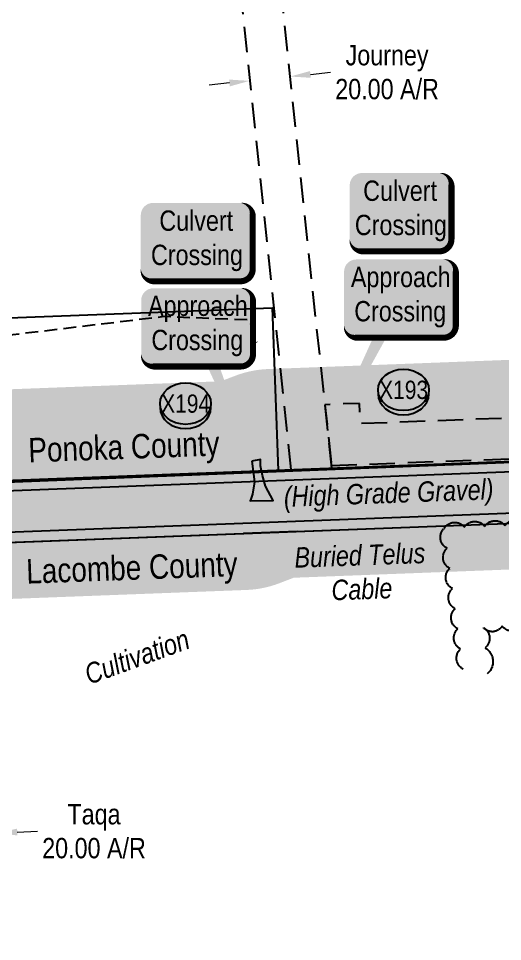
# Model space of a CAD drawing. Extents: x 665644 to 688844, y 5825051 to 5844826.
# Drawn here: x 678996.5 to 679234.4, y 5828775.7 to 5829229.5 of the extents above; entities that cross this region are included whole.
import ezdxf
from ezdxf.enums import TextEntityAlignment as Align

# ---------------------------------------------------------------- set-up
doc = ezdxf.new("R2010")
doc.units = 0
doc.header["$LTSCALE"] = 5
doc.header["$PDSIZE"] = 0.5
for name, pattern in [('0', [1, 1, 0]), ('BORDER', [44.449999999999996, 12.7, -6.35, 12.7, -6.35, 0, -6.35]), ('foc-ACCESSROAD', [3.75, 2.5, -1.25]), ('UG_PIPE', [1.875, 1.25, -0.625])]:
    doc.linetypes.add(name, pattern=pattern)
doc.layers.get('Defpoints').update_dxf_attribs({"color": 9})
doc.layers.add('AS-BOUNDARY', color=7, linetype='BORDER', lineweight=60, true_color=0xcc33ff)
for name, color, linetype in [('AS-PIPE-UG', 44, 'UG_PIPE'), ('AS-POWER', 104, 'foc-POWER'), ('AS-ROADS', 254, 'Continuous'), ('AS-TELEPHONE', 224, 'foc-TEL'), ('AS-TELEPHONE-T', 224, 'Continuous'), ('CG-NOTES', 7, 'Continuous'), ('F-AR', 190, 'foc-ACCESSROAD'), ('F-WS-S', 190, 'Continuous'), ('L-33', 7, 'Continuous'), ('L-SEC', 7, 'Continuous'), ('L-TITLEDB', 4, 'Continuous'), ('P-BUFFER-H 30m', 51, 'Continuous'), ('P-CROSSINGS', 250, 'Continuous'), ('T-BUSH', 110, '0')]:
    doc.layers.add(name, color=color, linetype=linetype)
doc.layers.add('F-AR-T', color=190, linetype='Continuous', lineweight=9)
doc.layers.add('T-TEXT', color=48, linetype='Continuous', lineweight=18)
doc.layers.add('P-PROPOSED-WL4', color=7, linetype='Continuous', true_color=0x5b5bc8)
doc.styles.add('175L', font='ARIALN.TTF', dxfattribs={"height": 20})
doc.styles.add('240', font='ARIALN.TTF', dxfattribs={"height": 30})
doc.styles.add('80', font='ARIALN.TTF', dxfattribs={"height": 10})
doc.styles.add('80CG', font='ARIALN.TTF', dxfattribs={"height": 10})
doc.styles.add('80LS', font='ARIALNI.TTF', dxfattribs={"height": 10})
doc.styles.add('Crossing', font='ARIALN.TTF', dxfattribs={"height": 10})
doc.styles.add('foc-LtypeFont', font='ARIALN.TTF', dxfattribs={"height": 7.349999999999999})
doc.linetypes.add('foc-POWER', pattern='A,6,-1,["P",foc-LtypeFont,S=0.2,R=0,X=-0.625,Y=-0.75],-1.239999999999999,4', length=12.24)
doc.linetypes.add('foc-TEL', pattern='A,2,-1,["T",foc-LtypeFont,S=0.2,R=0,X=-0.425,Y=-0.75],-1.239999999999999,8', length=12.24)
doc.linetypes.add('foc-TEL-NOLINE', pattern='A,0,-2,["T",foc-LtypeFont,S=0.2,R=0,X=-0.425,Y=-0.75],-10.24', length=12.24)
doc.dimstyles.new('Compass 5 000', dxfattribs={"dimscale": 5, "dimtxt": 9, "dimasz": 2, "dimexe": 0.2, "dimexo": 0.0625, "dimgap": 0.5, "dimtad": 0, "dimtih": 1, "dimtoh": 1, "dimzin": 0, "dimdsep": 46, "dimtxsty": '80CG', "dimcen": 0.1, "dimse1": 1, "dimse2": 1, "dimclrd": 256, "dimclrt": 256, "dimaunit": 1, "dimadec": 4, "dimazin": 0, "dimtfac": 0.06, "dimtofl": 0, "dimtmove": 0, "dimatfit": 1, "dimfxl": 0.2, "dimtolj": 1, "dimtzin": 0, "dimlwd": -1, "dimarcsym": 0})

# ---------------------------------------------------------------- blocks, each defined once
blk = doc.blocks.new('*U1229')
h = blk.add_hatch(color=254)
edge = h.paths.add_edge_path()
edge.add_line((-18.99999999999998, -20), (18.99999999999998, -20))
edge.add_arc((18.99999999999998, -14), 6, 270, 360)
edge.add_line((24.99999999999998, -14), (24.99999999999998, 12.5))
edge.add_arc((18.99999999999998, 12.5), 6, 0, 90)
edge.add_line((18.99999999999998, 18.5), (-18.99999999999998, 18.5))
edge.add_arc((-18.99999999999998, 12.5), 6, 90, 180)
edge.add_line((-24.99999999999998, 12.5), (-24.99999999999998, -14))
edge.add_arc((-18.99999999999998, -14), 6, 180, 270)
at = {"color": 160, "flags": 128}
blk.add_lwpolyline([(-18.99999999999998, -20, 3, 3, 0), (18.99999999999998, -20, 3, 3, 0.414213562373095), (24.99999999999998, -14, 3, 3, 0), (24.99999999999998, 12.5, 3, 0, 0.414213562373095), (18.99999999999998, 18.5, 0, 0, 0), (-18.99999999999998, 18.5, 0, 0, 0.414213562373095), (-24.99999999999998, 12.5, 0, 0, 0), (-24.99999999999998, -14, 0, 3, 0.414213562373095)], format="xyseb", close=True, dxfattribs=at)
at = {"color": 160, "style": '80'}
blk.add_attdef('ENTER_TEXT_001', (-26.84515688949523, -4.918144611186903), '', height=10, dxfattribs=at)
blk = doc.blocks.new('*D2076')
at = {"layer": 'Defpoints', "color": 0, "transparency": 16777216}
for p in [(679110.1470455951, 5829198.605876985), (679130.0073944, 5829200.956790711), (679130.0331008981, 5829200.714338667)]:
    blk.add_point(p, dxfattribs=at)
at = {"layer": 'F-AR-T', "transparency": 16777216}
for p, q in [((679139.9516551394, 5829202.011152293), (679149.8959158789, 5829203.065513874)), ((679100.1770783574, 5829197.793967447), (679090.232817618, 5829196.739605865))]:
    blk.add_line(p, q, dxfattribs=at)
for points in [[(679139.7759282092, 5829203.668529082), (679140.1273820698, 5829200.353775502), (679130.0073944, 5829200.956790711)], [(679100.0013514272, 5829199.451344237), (679100.3528052878, 5829196.136590657), (679110.1213390969, 5829198.848329029)]]:
    blk.add_solid(points, dxfattribs=at)
at = {"layer": 'F-AR-T', "transparency": 16777216, "insert": (679177.6312501217, 5829203.065513873), "char_height": 10, "attachment_point": 5, "style": '80CG'}
blk.add_mtext('\\A1;Journey\\P20.00 A/R', dxfattribs=at)
blk = doc.blocks.new('*D2077')
at = {"layer": 'Defpoints', "color": 0, "transparency": 16777216}
for p in [(678965.9021023331, 5828827.986149939), (678985.869874118, 5828829.148147536), (678985.8851519685, 5828828.746763766)]:
    blk.add_point(p, dxfattribs=at)
at = {"layer": 'F-AR-T', "transparency": 16777216}
for p, q in [((678955.894060562, 5828828.00717963), (678945.9012966412, 5828827.626825552)), ((678995.8626380387, 5828829.528501613), (679005.8554019594, 5828829.908855692))]:
    blk.add_line(p, q, dxfattribs=at)
for points in [[(678995.7992456923, 5828831.193962267), (678995.926030385, 5828827.863040959), (678985.869874118, 5828829.148147536)], [(678955.8306682156, 5828829.672640284), (678955.9574529083, 5828826.341718975), (678965.8868244827, 5828828.387533708)]]:
    blk.add_solid(points, dxfattribs=at)
at = {"layer": 'F-AR-T', "transparency": 16777216, "insert": (679033.5907362022, 5828829.908855691), "char_height": 10, "attachment_point": 5, "style": '80CG'}
blk.add_mtext('\\A1;Taqa\\P20.00 A/R', dxfattribs=at)
blk = doc.blocks.new('xing2')
h = blk.add_hatch(color=50)
h.dxf.hatch_style = 1
edge = h.paths.add_edge_path()
edge.add_ellipse((0, 0), major_axis=(-12.5, 0), ratio=0.8162973455633619, start_angle=0, end_angle=360)
h = blk.add_hatch(color=250)
h.dxf.hatch_style = 1
edge = h.paths.add_edge_path()
edge.add_ellipse((0, -2.047489049626165), major_axis=(-12.5, 0), ratio=0.8162973455633619, start_angle=0, end_angle=180)
edge.add_line((12.5, -2.047489049626165), (12.5, 0))
edge.add_ellipse((0, 0), major_axis=(-12.5, 0), ratio=0.8162973455633619, start_angle=0, end_angle=180, ccw=False)
edge.add_line((-12.5, 0), (-12.5, -2.047489049626165))
at = {"color": 250}
blk.add_ellipse((0, 0), major_axis=(-12.5, 0), ratio=0.8162973455633619, dxfattribs=at)
blk.add_ellipse((0, -2.047489049626165), major_axis=(-12.5, 0), ratio=0.8162973455633619, start_param=0, end_param=3.141592653589793, dxfattribs=at)
at = {"color": 250, "style": 'Crossing'}
blk.add_attdef('CROSSING', text='', height=9, dxfattribs=at).set_placement((0.08916442567715421, 0.0199513138486509), align=Align.MIDDLE_CENTER)
at = {"color": 250, "style": 'Crossing', "flags": 1}
for tag, p in [('OWNER', (0.08916442567715421, -12.49201765665748)), ('DESCRIPTION', (0.08916442567715421, -25.770021277247)), ('LOCATION', (0.08916442567715421, -39.30337514164421)), ('DWG_REF', (0.08916442567715421, -52.83672900604233))]:
    blk.add_attdef(tag, text='', height=9, dxfattribs=at).set_placement(p, align=Align.MIDDLE_CENTER)
blk = doc.blocks.new('*U2061')
h = blk.add_hatch(color=59)
edge = h.paths.add_edge_path()
edge.add_line((-21.49999999999998, -20), (21.49999999999998, -20))
edge.add_arc((21.49999999999998, -13.99999999999999), 6.000000000000007, 269.9999999999999, 359.9999999999999)
edge.add_line((27.49999999999999, -14), (27.49999999999999, 12.5))
edge.add_arc((21.49999999999998, 12.49999999999999), 6.000000000000007, 6.785183320455494e-14, 90.00000000000007)
edge.add_line((21.49999999999998, 18.5), (-21.49999999999998, 18.5))
edge.add_arc((-21.49999999999998, 12.49999999999999), 6.000000000000007, 89.99999999999993, 179.9999999999999)
edge.add_line((-27.49999999999999, 12.5), (-27.49999999999999, -14))
edge.add_arc((-21.49999999999998, -13.99999999999999), 6.000000000000007, 180, 270.0000000000001)
at = {"color": 1, "flags": 128}
blk.add_lwpolyline([(-21.49999999999998, -20, 3, 3, 0), (21.49999999999998, -20, 3, 3, 0.4142135623730951), (27.49999999999999, -14, 3, 3, 0), (27.49999999999999, 12.5, 3, 0, 0.4142135623730951), (21.49999999999998, 18.5, 0, 0, 0), (-21.49999999999998, 18.5, 0, 0, 0.4142135623730951), (-27.49999999999999, 12.5, 0, 0, 0), (-27.49999999999999, -14, 0, 3, 0.4142135623730951)], format="xyseb", close=True, dxfattribs=at)
blk.add_lwpolyline([(-43.21318561080143, -86.03900659851446, 0, 7.499999999999999, 0), (-6.465564995573903e-16, 1.994630013278239e-15, 0, 0, 0)], format="xyseb", dxfattribs=at)
at = {"color": 1, "style": '80'}
blk.add_attdef('ENTER_TEXT_001', (-35.98567530695772, -4.996589358799454), '', height=10, dxfattribs=at)
blk = doc.blocks.new('*U695')
h = blk.add_hatch(color=254)
edge = h.paths.add_edge_path()
edge.add_line((-21.49999999999998, -20), (21.49999999999998, -20))
edge.add_arc((21.49999999999998, -14), 6, 270, 360)
edge.add_line((27.49999999999998, -14), (27.49999999999998, 12.5))
edge.add_arc((21.49999999999998, 12.5), 6, 0, 90)
edge.add_line((21.49999999999998, 18.5), (-21.49999999999998, 18.5))
edge.add_arc((-21.49999999999998, 12.5), 6, 90, 180)
edge.add_line((-27.49999999999998, 12.5), (-27.49999999999998, -14))
edge.add_arc((-21.49999999999998, -14), 6, 180, 270)
at = {"color": 160, "flags": 128}
blk.add_lwpolyline([(-21.49999999999998, -20, 3, 3, 0), (21.49999999999998, -20, 3, 3, 0.414213562373095), (27.49999999999998, -14, 3, 3, 0), (27.49999999999998, 12.5, 3, 0, 0.414213562373095), (21.49999999999998, 18.5, 0, 0, 0), (-21.49999999999998, 18.5, 0, 0, 0.414213562373095), (-27.49999999999998, 12.5, 0, 0, 0), (-27.49999999999998, -14, 0, 3, 0.414213562373095)], format="xyseb", close=True, dxfattribs=at)
at = {"color": 160, "style": '80'}
blk.add_attdef('ENTER_TEXT_001', (-26.84515688949523, -4.918144611186903), '', height=10, dxfattribs=at)
blk = doc.blocks.new('*U2183')
h = blk.add_hatch(color=59)
edge = h.paths.add_edge_path()
edge.add_line((-21.49999999999998, -20), (21.49999999999998, -20))
edge.add_arc((21.49999999999998, -13.99999999999999), 6.000000000000007, 269.9999999999999, 359.9999999999999)
edge.add_line((27.49999999999999, -14), (27.49999999999999, 12.5))
edge.add_arc((21.49999999999998, 12.49999999999999), 6.000000000000007, 6.785183320455494e-14, 90.00000000000007)
edge.add_line((21.49999999999998, 18.5), (-21.49999999999998, 18.5))
edge.add_arc((-21.49999999999998, 12.49999999999999), 6.000000000000007, 89.99999999999993, 179.9999999999999)
edge.add_line((-27.49999999999999, 12.5), (-27.49999999999999, -14))
edge.add_arc((-21.49999999999998, -13.99999999999999), 6.000000000000007, 180, 270.0000000000001)
at = {"color": 1, "flags": 128}
blk.add_lwpolyline([(-21.49999999999998, -20, 3, 3, 0), (21.49999999999998, -20, 3, 3, 0.4142135623730951), (27.49999999999999, -14, 3, 3, 0), (27.49999999999999, 12.5, 3, 0, 0.4142135623730951), (21.49999999999998, 18.5, 0, 0, 0), (-21.49999999999998, 18.5, 0, 0, 0.4142135623730951), (-27.49999999999999, 12.5, 0, 0, 0), (-27.49999999999999, -14, 0, 3, 0.4142135623730951)], format="xyseb", close=True, dxfattribs=at)
blk.add_lwpolyline([(30.2796176598066, -74.7533385674459, 0, 7.499999999999999, 0), (-3.082342865500758e-15, 3.385128349841661e-15, 0, 0, 0)], format="xyseb", dxfattribs=at)
at = {"color": 1, "style": '80'}
blk.add_attdef('ENTER_TEXT_001', (-35.98567530695772, -4.996589358799454), '', height=10, dxfattribs=at)

msp = doc.modelspace()

# ---------------------------------------------------------------- hatches: boundary and pattern name
at = {"layer": 'AS-ROADS'}
h = msp.add_hatch(color=256, dxfattribs=at)
h.dxf.hatch_style = 1
h.paths.add_polyline_path([(682678.2853381003, 5832378.284077237), (682679.2365286514, 5832371.439630716), (682678.4755958198, 5832368.777922886), (682676.8585767851, 5832365.926079326), (682687.3215748015, 5832365.8310252), (682684.1826901035, 5832370.964332613), (682682.6607754171, 5832374.576664126), (682682.5656710688, 5832377.333453566), (682682.5656710688, 5832379.044565197)], flags=16)
h.paths.add_polyline_path([(681464.5650673703, 5832333.369684006), (681471.9542830467, 5832333.221992977), (681472.5454497152, 5832327.018749721), (681474.3188516729, 5832324.360228672), (681475.2055771633, 5832323.326336482), (681461.313822278, 5832321.997089692), (681462.9394203131, 5832325.39409339), (681463.9739007032, 5832328.200305469), (681464.2521544562, 5832330.271716193), (681464.5424678319, 5832331.722335569)], flags=16)
h.paths.add_polyline_path([(681048.140432772, 5832317.982783621), (681052.2532056044, 5832311.0833101), (681052.6938720931, 5832307.119772823), (681062.3882897116, 5832306.826176451), (681060.1850553179, 5832312.40448003), (681056.9535664368, 5832317.248806428), (681056.6597724373, 5832320.037958221)], flags=16)
edge = h.paths.add_edge_path()
edge.add_line((683515.1778000186, 5832287.040829935), (683508.9342322643, 5832397.565873229))
edge.add_line((677284.424480712, 5825051.076440199), (677268.8858028478, 5825051.076440199))
h = msp.add_hatch(color=256, dxfattribs=at)
h.dxf.hatch_style = 1
h.paths.add_polyline_path([(679111.1235034873, 5829011.883522155), (679112.5063403193, 5829001.748829257), (679111.5076466177, 5828995.606574487), (679110.5857227131, 5828993.149672579), (679110.2784474279, 5828992.381904469), (679121.5715985543, 5828992.458662049), (679117.8840500079, 5828999.599040087), (679116.3475755323, 5829004.819956642), (679115.348832807, 5829009.5034053), (679115.4256516285, 5829012.728075317)])
at = {"layer": 'P-BUFFER-H 30m'}
h = msp.add_hatch(color=256, dxfattribs=at)
h.dxf.hatch_style = 1
edge = h.paths.add_edge_path()
edge.add_line((677193.2694476517, 5828855.565531312), (677090.3358085984, 5828851.800970403))
edge.add_line((677090.3358085984, 5828851.800970403), (677088.0225541162, 5828904.380663082))
edge.add_arc((677137.9742347943, 5828906.578297592), 50.00000000001316, 92.09452760804578, 182.5191151783101, ccw=False)
edge.add_line((677136.1468217229, 5828956.544892048), (677941.687724212, 5828986.005694626))
edge.add_line((677941.687724212, 5828986.005694626), (678734.420098565, 5829015.191523808))
edge.add_line((678734.420098565, 5829015.191523808), (678774.36670766, 5829016.653678538))
edge.add_line((678774.36670766, 5829016.653678538), (678795.3963997847, 5829017.451883916))
edge.add_arc((678838.0138609844, 5828991.303231925), 50.00000000051261, 92.17865486400422, 148.4681107458282, ccw=False)
edge.add_line((678836.1130840781, 5829041.267089334), (679095.9384682177, 5829051.151636194))
edge.add_line((679095.9384682177, 5829051.151636194), (679103.0355260161, 5829053.872721918))
edge.add_arc((679120.9354632803, 5829007.186618568), 50.00000000025715, 92.18665995124161, 110.97734288268211, ccw=False)
edge.add_line((679119.0277056858, 5829057.150209922), (679561.0685842786, 5829074.028637188))
edge.add_arc((679566.876953191, 5829024.367154623), 49.99999999894633, 92.1953972735331, 96.67096221043153, ccw=False)
edge.add_line((679564.9615764188, 5829074.330454472), (680316.8003142059, 5829103.152699065))
edge.add_line((680316.8003142059, 5829103.152699065), (680289.0225567064, 5829852.07102596))
edge.add_line((680289.0225567064, 5829852.07102596), (680264.0477644843, 5830522.758220108))
edge.add_arc((680314.0131344949, 5830524.618811331), 49.99999999991989, 133.2612848911383, 182.1325728515777, ccw=False)
edge.add_line((680279.7468126998, 5830561.030611488), (680276.1895121495, 5830656.552923643))
edge.add_line((680276.1895121495, 5830656.552923643), (680246.2063725584, 5831460.20544893))
edge.add_line((680246.2063725584, 5831460.20544893), (680215.3444651258, 5832284.366145096))
edge.add_arc((680265.3094460017, 5832286.237157143), 50.00000000002867, 92.14862629682148, 182.14452255954, ccw=False)
edge.add_line((680263.4348552814, 5832336.202003881), (681068.876858899, 5832366.420731733))
edge.add_line((681068.876858899, 5832366.420731733), (681821.3941828082, 5832394.721939174))
edge.add_line((681821.3941828082, 5832394.721939174), (681805.5922952372, 5832816.243843672))
edge.add_arc((681855.557199029, 5832818.1169131), 50.00000000004024, 143.1131917442228, 182.1468817986611, ccw=False)
edge.add_line((681815.5660551462, 5832848.128717626), (681834.7269986315, 5832873.660939361))
edge.add_arc((681874.7181425143, 5832843.649134834), 50.00000000006503, 2.1459273368379854, 143.1131917433692, ccw=False)
edge.add_line((681924.6830775017, 5832845.521371922), (681941.4072161752, 5832399.199425261))
edge.add_line((681941.4072161752, 5832399.199425261), (682694.7043927687, 5832426.99137944))
edge.add_line((682694.7043927687, 5832426.99137944), (683448.0529352267, 5832454.846156048))
edge.add_line((683448.0529352267, 5832454.846156048), (683412.2128765224, 5833411.236714798))
edge.add_arc((683462.1778053932, 5833413.109115113), 50.00000000000805, 133.5654823673833, 182.1461145128472, ccw=False)
edge.add_line((683427.7186481964, 5833449.338474551), (683406.0403133791, 5834013.773716717))
edge.add_line((683406.0403133791, 5834013.773716717), (683375.909513884, 5834817.728162211))
edge.add_line((683375.909513884, 5834817.728162211), (683346.2738299753, 5835616.303500293))
edge.add_line((683346.2738299753, 5835616.303500293), (683345.9707763086, 5835624.469710081))
edge.add_arc((683395.9363817509, 5835626.323968096), 50.00000000000704, 171.3480332624307, 182.1253105173373, ccw=False)
edge.add_arc((683395.0970417255, 5835645.628998617), 50.0000025315398, 182.1423719596786, 193.6310332331319, ccw=False)
edge.add_line((683345.1319881267, 5835643.759861914), (683345.0208343772, 5835646.73114178))
edge.add_line((683345.0208343772, 5835646.73114178), (683335.11047517, 5835911.647538057))
edge.add_arc((683366.5665299571, 5835950.512903322), 50.00000000021663, 182.141669276797, 231.0146916993833, ccw=False)
edge.add_line((683316.6014559685, 5835948.644379493), (683298.0391427114, 5836445.008054601))
edge.add_line((683298.0391427114, 5836445.008054601), (683267.9172539123, 5837249.164083064))
edge.add_line((683267.9172539123, 5837249.164083064), (683237.717468095, 5838052.934373215))
edge.add_line((683237.717468095, 5838052.934373215), (683209.0703492042, 5838812.752083203))
edge.add_line((683209.0703492042, 5838812.752083203), (683139.4488375864, 5838810.244071396))
edge.add_arc((683137.6488292159, 5838860.21166059), 49.99999999989873, 205.6851100522715, 272.0631034526466, ccw=False)
edge.add_arc((683124.6284384299, 5838876.926582756), 50.00001351739892, 182.1197916178384, 230.1498663258721, ccw=False)
edge.add_line((683074.6626411035, 5838875.077137085), (683017.9088135888, 5840408.349369254))
edge.add_arc((683049.3995682863, 5840447.186624159), 49.99999999983314, 182.1456223236379, 230.9635181794138, ccw=False)
edge.add_line((682999.4346233328, 5840445.314653059), (682997.6912999583, 5840491.845850299))
edge.add_line((682997.6912999583, 5840491.845850299), (682967.9084488811, 5841296.328702067))
edge.add_line((682967.9084488811, 5841296.328702067), (682938.3866961754, 5842093.709418843))
edge.add_arc((682988.3524630436, 5842095.559321884), 49.99999999990733, 111.05667936151539, 182.1203166583479, ccw=False)
edge.add_arc((683005.0839245401, 5842106.218014977), 50.0000004145791, 91.93416984383703, 133.9412600748099, ccw=False)
edge.add_line((683003.3963634832, 5842156.189528653), (683115.1017991678, 5842159.961875138))
edge.add_arc((683116.7893612906, 5842109.990361912), 49.99999999984401, 73.0496256291309, 91.93417108200458, ccw=False)
edge.add_arc((683171.2603612837, 5842288.710465509), 136.8367342622586, 253.0496256311041, 272.0600348094023)
edge.add_arc((683177.9765149842, 5842101.994481862), 49.99999999993474, 91.93414250031879, 92.06003492423793, ccw=False)
edge.add_line((683176.2889777893, 5842151.965995929), (683814.6402584049, 5842173.523106717))
edge.add_line((683814.6402584049, 5842173.523106717), (684621.6605896383, 5842200.776140623))
edge.add_line((684621.6605896383, 5842200.776140623), (684641.5829884365, 5842201.581997143))
edge.add_line((684641.5829884365, 5842201.581997143), (685446.1393509755, 5842234.13997139))
edge.add_line((685446.1393509755, 5842234.13997139), (685960.1179051101, 5842255.041682178))
edge.add_arc((685970.5996181673, 5841999.020554404), 256.2356028647811, 75.23584333522888, 92.34442649619422, ccw=False)
edge.add_arc((686023.1583103051, 5842198.446500011), 49.99999999930483, 25.11182389281271, 75.23753784095368, ccw=False)
edge.add_line((686068.4323722774, 5842219.66581462), (686069.0595246061, 5842218.327706679))
edge.add_line((686069.0595246061, 5842218.327706679), (686069.1165342992, 5842218.206069367))
edge.add_line((686069.1165342992, 5842218.206069367), (686151.7944920432, 5842041.802304616))
edge.add_line((686151.7944920432, 5842041.802304616), (686199.8997525943, 5842064.348562089))
edge.add_arc((686221.1190672041, 5842019.074500117), 49.99999999977858, 28.961832853316878, 115.1118238929335, ccw=False)
edge.add_arc((684692.8285443484, 5841173.25960537), 1796.732594996883, 27.36859605449672, 28.961832854582724, ccw=False)
edge.add_arc((686159.441057942, 5842138.17156902), 189.5904804333005, 312.8790019031197, 331.455065365249)
edge.add_arc((686369.907546537, 5842023.68377265), 50.00000005195962, 151.3937660996388, 151.4550592956568, ccw=False)
edge.add_line((686326.0110021135, 5842047.623141749), (686381.4785262584, 5842149.331445687))
edge.add_arc((686653.533247225, 5842001.31607483), 309.713288720183, 123.62149172746021, 151.4509487220448, ccw=False)
edge.add_arc((686531.973332767, 5842256.565246421), 50.00000334216023, 92.20104663889538, 176.9581166446174, ccw=False)
edge.add_line((686530.0530294931, 5842306.528360511), (686619.6567451307, 5842309.972233857))
edge.add_arc((686643.2212268643, 5842265.873308694), 49.99999999908385, 92.20461209808428, 118.1180421206335, ccw=False)
edge.add_line((686641.2978145679, 5842315.836299848), (687072.8912557747, 5842332.451240477))
edge.add_line((687072.8912557747, 5842332.451240477), (687822.0640994121, 5842360.600965382))
edge.add_line((687822.0640994121, 5842360.600965382), (687807.746291023, 5842732.726488806))
edge.add_line((687807.746291023, 5842732.726488806), (687793.2004169191, 5843110.265994609))
edge.add_line((687793.2004169191, 5843110.265994609), (687764.494654029, 5843859.410869647))
edge.add_line((687764.494654029, 5843859.410869647), (687743.266597698, 5843858.63690481))
edge.add_arc((687741.4448319115, 5843908.603705482), 49.99999999976465, 182.098258404937, 272.0880519831767, ccw=False)
edge.add_line((687691.4783565535, 5843906.773038855), (687690.9191212865, 5843922.036885792))
edge.add_line((687690.9191212865, 5843922.036885792), (687685.1750776278, 5843921.826203313))
edge.add_arc((687683.3423886807, 5843971.792604537), 50.00000000056999, 182.1005773710572, 272.10057736982804, ccw=False)
edge.add_line((687633.3759874573, 5843969.959915589), (687633.2660261205, 5843972.957899662))
edge.add_arc((687683.232427344, 5843974.790588608), 49.99999999995843, 92.10057736956139, 182.1005773689193, ccw=False)
edge.add_line((687681.3997383971, 5844024.756989832), (687740.1103110539, 5844026.910401223))
edge.add_arc((687741.9430000009, 5843976.944), 49.99999999963502, 2.0982584049418733, 92.10057736973391, ccw=False)
edge.add_line((687791.9094753588, 5843978.774666627), (687792.4691348092, 5843963.499241966))
edge.add_line((687792.4691348092, 5843963.499241966), (687813.6084179482, 5843964.269970174))
edge.add_arc((687815.4301837342, 5843914.303169502), 49.99999999974344, 2.194388290589302, 92.08805198251008, ccw=False)
edge.add_line((687865.3935173055, 5843916.217666416), (687896.1244814363, 5843114.220337371))
edge.add_line((687896.1244814363, 5843114.220337371), (687910.6700292684, 5842736.689328488))
edge.add_line((687910.6700292684, 5842736.689328488), (687927.0271464587, 5842311.552840158))
edge.add_arc((687877.06411352, 5842309.630513555), 50.00000000009395, -87.84815910800188, 2.2033670640560103, ccw=False)
edge.add_line((687878.9415075285, 5842259.665772069), (687076.8074530836, 5842229.526085102))
edge.add_line((687076.8074530836, 5842229.526085102), (686670.0895939633, 5842213.868752073))
edge.add_arc((686646.521995715, 5842257.966011769), 49.99999999861262, 272.2010508360494, 298.1220913469317, ccw=False)
edge.add_line((686648.4423025205, 5842208.002901161), (686596.3876411379, 5842206.002206664))
edge.add_arc((686560.2262529256, 5842240.532685993), 50.00000000178802, 291.29898299791574, 316.3216176845964, ccw=False)
edge.add_arc((686653.5288029776, 5842001.211468394), 206.865745163711, 111.2989829977919, 121.8968722049181)
edge.add_arc((686653.5567189149, 5842001.470831282), 206.660359007515, 121.9414383888691, 151.4896666695914)
edge.add_arc((686425.3349165882, 5842125.443593802), 53.05956125937981, 331.3938237708222, 331.4847941216486, ccw=False)
edge.add_line((686471.9175698687, 5842100.039392292), (686416.4504654079, 5841998.331857909))
edge.add_arc((686159.4410706137, 5842138.171585338), 292.5901200999534, 301.1083545780991, 331.4492307524769, ccw=False)
edge.add_arc((686284.7772405236, 5841930.467924123), 50.00000000013203, 298.4496732960127, 301.1083545718683, ccw=False)
edge.add_line((686308.5965731543, 5841886.506129425), (686291.7584415553, 5841877.382910951))
edge.add_arc((686267.9391089197, 5841921.344705646), 50.00000000001214, 205.4049751483153, 298.4496733024642, ccw=False)
edge.add_arc((684692.8285442052, 5841173.259605309), 1693.73295215225, 25.40497514581073, 25.75038696365656)
edge.add_arc((684692.8285425749, 5841173.259604581), 1693.732953937045, 25.75038696188714, 25.87237360169477)
edge.add_arc((684692.8285443607, 5841173.259605403), 1693.732951971378, 25.87237360302555, 27.28696344885967)
edge.add_line((686198.0855467115, 5841949.746997102), (686147.5159462001, 5841926.045738231))
edge.add_arc((686126.2966315902, 5841971.319800204), 49.99999999982798, 205.111823892756, 295.11182389305424, ccw=False)
edge.add_line((686081.0225696178, 5841950.100485594), (685986.6712779069, 5842151.410768539))
edge.add_arc((685970.5937644773, 5841998.966767618), 153.2894642650321, 83.97955376408784, 92.34624866878153)
edge.add_line((685964.3183512387, 5842152.127725579), (685450.3139789107, 5842131.22496357))
edge.add_line((685450.3139789107, 5842131.22496357), (684645.746755132, 5842098.666548817))
edge.add_line((684645.746755132, 5842098.666548817), (684625.6468712108, 5842097.853513057))
edge.add_arc((684623.6260351473, 5842147.812658582), 49.99999999937322, 271.93414036268746, 272.3163384701249, ccw=False)
edge.add_line((684625.3135704778, 5842097.841144452), (683818.116571065, 5842070.582144469))
edge.add_line((683818.116571065, 5842070.582144469), (683179.8198569453, 5842049.026876391))
edge.add_arc((683171.2603612848, 5842288.710465509), 239.836377263132, 255.28310899669322, 272.0452574785627, ccw=False)
edge.add_line((683110.3315874884, 5842056.742423783), (683042.9098489814, 5842054.465559129))
edge.add_line((683042.9098489814, 5842054.465559129), (683070.8375763816, 5841300.139367376))
edge.add_line((683070.8375763816, 5841300.139367376), (683100.6195559803, 5840495.679914463))
edge.add_line((683100.6195559803, 5840495.679914463), (683101.2275939236, 5840479.450851958))
edge.add_arc((683069.7509186822, 5840440.602185111), 50.00000000020659, 2.1198263847462044, 50.98428625164331, ccw=False)
edge.add_line((683119.716701378, 5840442.451660601), (683176.262511086, 5838914.799277194))
edge.add_arc((683139.8642451408, 5838880.51857942), 50.00000003695428, 43.03682799302908, 43.283910374998925, ccw=False)
edge.add_line((683176.410004301, 5838914.641995003), (683258.2388935739, 5838917.589759504))
edge.add_arc((683260.0389019445, 5838867.62217031), 50.00000000083364, 2.159178314160272, 92.06310345274147, ccw=False)
edge.add_line((683310.0034025974, 5838869.505962896), (683340.6442413912, 5838056.808099111))
edge.add_line((683340.6442413912, 5838056.808099111), (683370.8444992199, 5837253.025248259))
edge.add_line((683370.8444992199, 5837253.025248259), (683400.966724151, 5836448.860252313))
edge.add_line((683400.966724151, 5836448.860252313), (683418.0095961622, 5835993.127045879))
edge.add_arc((683386.5530056524, 5835954.262114212), 50.00000000002787, 2.1424007889364134, 51.013901926076585, ccw=False)
edge.add_line((683436.5180557811, 5835956.13127596), (683446.0740434256, 5835700.687678338))
edge.add_line((683446.0740434256, 5835700.687678338), (683600.3990515977, 5835706.871912383))
edge.add_line((683600.3990515977, 5835706.871912383), (683603.4064705202, 5835706.991838079))
edge.add_line((683603.4064705202, 5835706.991838079), (684089.6913934452, 5835726.416459564))
edge.add_line((684089.6913934452, 5835726.416459564), (684311.9834922424, 5835735.295463511))
edge.add_line((684311.9834922424, 5835735.295463511), (684841.2610847508, 5835756.415765942))
edge.add_line((684841.2610847508, 5835756.415765942), (684873.734033837, 5835780.117569003))
edge.add_arc((684903.2118100154, 5835739.731176349), 50.00000000019938, 36.125072348126196, 126.12547314705961, ccw=False)
edge.add_line((684943.598408873, 5835769.208670014), (684946.0829028081, 5835765.804708297))
edge.add_line((684946.0829028081, 5835765.804708297), (684975.4159955016, 5835766.986960041))
edge.add_arc((684977.4295790589, 5835717.027521681), 50.00000000018589, -29.57157295117821, 92.30802093848592, ccw=False)
edge.add_line((685020.9165735368, 5835692.352001195), (685015.074247281, 5835682.055755984))
edge.add_line((685015.074247281, 5835682.055755984), (685003.1946492328, 5835661.117477187))
edge.add_arc((684959.706529138, 5835685.791013833), 50.00000000006353, 272.2878226363182, 330.4310408002648, ccw=False)
edge.add_line((684961.7025005259, 5835635.830868735), (684201.4009713895, 5835605.455854898))
edge.add_line((684201.4009713895, 5835605.455854898), (683450.8594979764, 5835575.475944649))
edge.add_line((683450.8594979764, 5835575.475944649), (683478.8376054423, 5834821.566258009))
edge.add_line((683478.8376054423, 5834821.566258009), (683508.9659215331, 5834017.67759611))
edge.add_line((683508.9659215331, 5834017.67759611), (683532.197757395, 5833412.794696627))
edge.add_arc((683482.2345943314, 5833410.875755078), 49.99999999991317, -46.49214372895449, 2.199485213011826, ccw=False)
edge.add_line((683516.6572958793, 5833374.611756152), (683552.9660379527, 5832405.714400118))
edge.add_arc((683503.0011090819, 5832403.841999802), 50.0000000000778, -87.88247491763241, 2.146114514980127, ccw=False)
edge.add_line((683504.8485776795, 5832353.876142862), (682698.5061288355, 5832324.061936835))
edge.add_line((682698.5061288355, 5832324.061936835), (681892.2716035877, 5832294.316925429))
edge.add_arc((681890.428170484, 5832344.282931417), 50.00000000042327, 264.0577054170767, 272.11289759386307, ccw=False)
edge.add_arc((681876.3421112149, 5832343.751385015), 50.00002151354086, 272.1534577219898, 280.26460229970564, ccw=False)
edge.add_line((681878.2209159865, 5832293.786675029), (681072.7432892129, 5832263.493699025))
edge.add_line((681072.7432892129, 5832263.493699025), (680320.2550707972, 5832235.261701241))
edge.add_line((680320.2550707972, 5832235.261701241), (680349.1341185678, 5831464.052840161))
edge.add_line((680349.1341185678, 5831464.052840161), (680379.1176573236, 5830660.389626253))
edge.add_line((680379.1176573236, 5830660.389626253), (680384.1882976034, 5830524.230405194))
edge.add_arc((680334.2229329896, 5830522.369669044), 50.00000000007834, -46.738894528477374, 2.132739040597585, ccw=False)
edge.add_line((680368.489140762, 5830485.957761584), (680391.9511199848, 5829855.896489642))
edge.add_line((680391.9511199848, 5829855.896489642), (680421.6911576766, 5829054.072986014))
edge.add_arc((680371.7255148672, 5829052.219735184), 49.99999999997271, -87.80460273530582, 2.124155575005318, ccw=False)
edge.add_line((680373.6408916317, 5829002.256435335), (679575.7991323288, 5828971.670633916))
edge.add_arc((679569.9774178298, 5829021.330553772), 49.99999999824144, 272.18665994665736, 276.68635961257974, ccw=False)
edge.add_line((679571.8851754202, 5828971.36696242), (679131.7208905946, 5828954.560189039))
edge.add_line((679131.7208905946, 5828954.560189039), (679124.6202810733, 5828951.837741546))
edge.add_arc((679106.7203438075, 5828998.523844895), 49.99999999997103, 272.1786548649779, 290.97734288480797, ccw=False)
edge.add_line((679108.6211207146, 5828948.559987486), (678884.5912451805, 5828940.037210507))
edge.add_arc((678841.9713507529, 5828966.181896372), 49.99999999970175, 272.1877314634441, 328.47344273409897, ccw=False)
edge.add_line((678843.8800427369, 5828916.218340705), (678778.1966903553, 5828913.709126009))
edge.add_arc((678776.2879988349, 5828963.672681694), 50.00000000032779, 272.0730654179237, 272.1877309318092, ccw=False)
edge.add_line((678778.0966949976, 5828913.705406221), (678738.1266518983, 5828912.258585647))
edge.add_line((678738.1266518983, 5828912.258585647), (677945.4650459163, 5828883.075353849))
edge.add_line((677945.4650459163, 5828883.075353849), (677193.2694476517, 5828855.565531312))
at = {"layer": 'P-PROPOSED-WL4'}
h = msp.add_hatch(color=256, dxfattribs=at)
h.dxf.hatch_style = 1
h.paths.add_polyline_path([(678776.2879983714, 5828963.672681674), (678841.971350753, 5828966.181896366), (678841.1253531711, 5828988.419804673), (679106.7203438084, 5828998.523844888), (679121.5458877473, 5829004.208112527), (679569.9774178257, 5829021.33055376), (679569.9724035881, 5829021.483989432), (680371.7255148672, 5829052.219735166), (680341.9857499743, 5829854.035898406), (680317.1223065838, 5830521.732882491), (680334.2229329897, 5830522.369669038), (680329.1524193032, 5830658.525493845), (680299.169137692, 5831462.181828108), (680268.4192118788, 5832283.352091501), (681070.8641820675, 5832313.458376093), (681876.3418088409, 5832343.751352109), (681858.5945510867, 5832817.166813041), (681872.037513155, 5832835.079745594), (681890.4281704881, 5832344.282931399), (682696.6586602379, 5832374.027793769), (683503.0011090819, 5832403.84199979), (683465.2875652518, 5833410.226435526), (683482.2345943312, 5833410.875755072), (683459.0009999999, 5834015.804999987), (683428.872, 5834819.711999987), (683399.237, 5835618.268999986), (683396.2394354176, 5835618.157758301), (683425.8744354176, 5834819.600758302), (683456.003476447, 5834015.692658152), (683479.1220434299, 5833413.758327702), (683462.1778053932, 5833413.109115095), (683499.8911989359, 5832406.728689771), (682696.547825868, 5832377.025373433), (681893.3134392832, 5832347.391048552), (681874.7181425143, 5832843.649134821), (681855.557199029, 5832818.11691308), (681873.2319297001, 5832346.636142171), (681070.7514496193, 5832316.455884987), (680265.3094460017, 5832286.237157124), (680296.1716105789, 5831462.069581299), (680326.1548767634, 5830658.413659771), (680331.1137522071, 5830525.255597541), (680314.0131344949, 5830524.618811319), (680338.988199516, 5829853.924276775), (680368.6169049387, 5829055.10239587), (679566.8769531833, 5829024.367154615), (679566.881952564, 5829024.214173587), (679120.9354632788, 5829007.18661855), (679106.1101203562, 5829001.50242799), (678838.0138609844, 5828991.303231913), (678838.859848668, 5828969.065583788), (678776.2293839831, 5828966.688374789)])

# ---------------------------------------------------------------- linework, layer by layer
at = {"layer": 'AS-BOUNDARY', "flags": 128}
msp.add_lwpolyline([(681195.7416171143, 5828960.591162347, 3.999504, 3.999504, 0), (681192.4993510081, 5829060.527670167, 3.999504, 3.999504, 0), (680369.5634077202, 5829029.677496064, 3.999504, 3.999504, 0), (678766.250243208, 5828968.460087963, 3.999504, 3.999504, 0), (678746.1507358553, 5828967.743176865, 3.999504, 3.999504, 0), (677140.8788142592, 5828908.866478488, 3.999504, 3.999504, 0), (677020.9610688896, 5828904.489309306, 4, 4, 0), (675516.497, 5828849.072999991, 4, 4, 0), (673867.9610000001, 5828791.251, 4, 4, 0), (673065.4849975904, 5828763.022066883, 4, 4, 0), (673097.9644402675, 5827861.147921383, 0, 0, 0)], format="xyseb", dxfattribs=at)
at = {"layer": 'AS-PIPE-UG', "flags": 128}
msp.add_lwpolyline([(678765.4320580742, 5829836.29821744), (678766.1283124981, 5829800.604763214), (678768.339179292, 5829746.842699588), (678776.2071944084, 5829510.38415832), (678788.3561817049, 5829201.483434135), (678792.118467619, 5829071.740747449), (678798.3415774278, 5829057.87449926), (678811.292718244, 5829052.241223487), (679068.094137696, 5829083.091082687), (679109.9215860196, 5829081.405253757), (679113.5627035222, 5829070.404239811)], dxfattribs=at)
at = {"layer": 'AS-POWER', "flags": 128}
msp.add_lwpolyline([(678774.5034959404, 5828993.023253946), (679566.8769531833, 5829024.367154622), (680388.7130328722, 5829055.856249496), (681191.5346233114, 5829085.948639521), (681291.468801953, 5829089.699768668)], dxfattribs=at)
at = {"layer": 'AS-ROADS', "const_width": 6.999131999999999, "flags": 128}
for points in [[(681292.1344753599, 5829071.84504635), (678754.9236483958, 5828977.063492498), (677020.6213491405, 5828912.234140112)], [(679139.4697750835, 5829023.525402607), (679142.3563092984, 5828992.852752209)]]:
    msp.add_lwpolyline(points, dxfattribs=at)
at = {"layer": 'AS-ROADS', "flags": 128}
msp.add_lwpolyline([(679111.1235034873, 5829011.883522155), (679112.5063403193, 5829001.748829257), (679111.5076466177, 5828995.606574487), (679110.5857227131, 5828993.149672579), (679110.2784474279, 5828992.381904469), (679121.5715985543, 5828992.458662049), (679117.8840500079, 5828999.599040087), (679116.3475755323, 5829004.819956642), (679115.348832807, 5829009.5034053), (679115.4256516285, 5829012.728075317)], close=True, dxfattribs=at)
at = {"layer": 'AS-TELEPHONE', "linetype": 'foc-TEL-NOLINE', "flags": 128}
msp.add_lwpolyline([(677021.1880326974, 5828899.315055239), (677121.0072786361, 5828902.95921108), (678746.253723084, 5828962.579817208), (678766.3532304352, 5828963.31172644), (679567.9374033374, 5828993.92773265), (680369.7223880034, 5829024.652119282)], dxfattribs=at)
msp.add_lwpolyline([(677021.1880326974, 5828899.315055239), (677121.0072786361, 5828902.95921108), (678746.253723084, 5828962.579817208), (678766.3532304352, 5828963.31172644), (679567.9374033374, 5828993.92773265), (680369.7223880034, 5829024.652119282)], dxfattribs=at)
at = {"layer": 'F-AR', "flags": 128}
msp.add_lwpolyline([(679150.4277551036, 5829008.361199828), (679121.1624277736, 5829284.378508786), (679101.1280617252, 5829283.66884687), (679130.3989835022, 5829007.598773628)], dxfattribs=at)
msp.add_lwpolyline([(679150.2803707204, 5829009.751262572), (679484.7030912887, 5829022.416676641), (679482.8653904524, 5829070.940073515), (679462.8819772364, 5829070.189050255), (679463.5846780051, 5829051.634654667), (679453.9714874753, 5829041.264651248), (679164.5049315289, 5829030.30183813), (679164.1265250836, 5829040.293435104), (679147.1103997717, 5829039.648992422)], close=True, dxfattribs=at)
at = {"layer": 'F-WS-S', "flags": 128}
msp.add_lwpolyline([(679133.6120765321, 5828977.294335837), (679107.083046815, 5828976.325688699)], dxfattribs=at)
at = {"layer": 'L-SEC', "flags": 128}
for points in [[(679567.0719290042, 5829019.038815424), (678765.500336208, 5828988.544597176)], [(678766.250243208, 5828968.460087963), (679567.8078377399, 5828998.940307948)]]:
    msp.add_lwpolyline(points, dxfattribs=at)
at = {"layer": 'L-TITLEDB', "flags": 128}
msp.add_lwpolyline([(678770.4817184394, 5828993.899933032), (678767.520085728, 5829073.857017124), (679121.10823536, 5829087.2313585), (679124.1738551762, 5829007.310269943)], close=True, dxfattribs=at)
for points in [[(679566.881952564, 5829024.214173594), (678765.3063602642, 5828993.700957702)], [(678766.3532304352, 5828963.31172644), (678776.2879983714, 5828963.672681676), (679287.6445822921, 5828983.209258834), (679420.6510874401, 5828988.286629167), (679968.8301048113, 5829009.282025416), (680369.7223880034, 5829024.652119282)], [(678766.3532304352, 5828963.31172644), (678776.2879983714, 5828963.672681676), (679287.6445822921, 5828983.209258834), (679420.6510874401, 5828988.286629167), (679968.8301048113, 5829009.282025416), (680369.7223880034, 5829024.652119282)]]:
    msp.add_lwpolyline(points, dxfattribs=at)
at = {"layer": 'T-BUSH', "flags": 128}
msp.add_lwpolyline([(679215.0600491557, 5828909.615589523, -0.52056705), (679213.7340369333, 5828919.526033157, -0.52056705), (679212.4080247108, 5828929.436476802, -0.52056705), (679211.0820124878, 5828939.34692044, -0.52056705), (679209.756000266, 5828949.257364079, -0.52056705), (679208.4299880436, 5828959.167807718, -0.52056705), (679207.1039758212, 5828969.078251353, -0.52056705), (679205.7779635987, 5828978.988694997, -0.52056705), (679215.575533274, 5828979.489546681, -0.52056705), (679225.5686655783, 5828979.82496923, -0.52056705), (679235.5617978825, 5828980.160391779, -0.52056705), (679245.5549301862, 5828980.495814328, -0.52056705), (679255.5480624912, 5828980.831236877, -0.52056705), (679265.5411947955, 5828981.166659426, -0.52056705), (679275.5343270998, 5828981.502081974, -0.52056705), (679283.5502028486, 5828979.661979749, -0.52056705), (679284.1683496067, 5828969.682345682, -0.52056705), (679284.7864963647, 5828959.702711614, -0.52056705), (679285.4046431222, 5828949.723077547, -0.52056705), (679286.022789881, 5828939.743443479, -0.52056705), (679284.154246577, 5828932.041032657, -0.52056705), (679274.1588713176, 5828931.780888536, -0.52056705), (679264.1634960583, 5828931.520744416, -0.52056705), (679254.1681207984, 5828931.260600295, -0.52056705), (679244.1727455391, 5828931.000456168, -0.52056705), (679234.1758736613, 5828930.840158348, -0.52056705), (679225.013085434, 5828930.031199146, -0.52056705), (679225.8004696196, 5828920.063489892, -0.52056705), (679226.8109121402, 5828907.27202489, -0.52056705)], format="xyb", dxfattribs=at)

# ---------------------------------------------------------------- block references
at = {"layer": 'CG-NOTES'}
ref = msp.add_blockref('*U1229', (679184.2671361961, 5829135.028775594), dxfattribs=dict(at, xscale=0.9999949994049304, yscale=0.9999949994049304, zscale=0.9999949994049304))
ref.add_attrib('ENTER_TEXT_001', 'Culvert', (679165.8872826771, 5829139.832071265), dxfattribs={"layer": '0', "color": 160, "height": 9.999949994049304, "style": '80'})
ref.add_attrib('ENTER_TEXT_002', 'Crossing', (679161.7911230786, 5829122.988135486), dxfattribs={"layer": '0', "color": 160, "height": 9.999949994049304, "style": '80'})
ref = msp.add_blockref('*U695', (679084.0796456039, 5829120.317330426), dxfattribs=dict(at, xscale=0.9999949994049304, yscale=0.9999949994049304, zscale=0.9999949994049304))
ref.add_attrib('ENTER_TEXT_001', 'Culvert', (679065.6997920849, 5829125.120626097), dxfattribs={"layer": '0', "color": 160, "height": 9.999949994049304, "style": '80'})
ref.add_attrib('ENTER_TEXT_002', 'Crossing', (679061.6036324863, 5829108.276690317), dxfattribs={"layer": '0', "color": 160, "height": 9.999949994049304, "style": '80'})
ref = msp.add_blockref('*U2061', (679183.954883432, 5829092.545339593), dxfattribs=dict(at, xscale=0.9989460498686155, yscale=0.9989460498686155, zscale=0.9989460498686155))
ref.add_attrib('ENTER_TEXT_001', 'Approach', (679159.8568431499, 5829097.432180034), dxfattribs={"layer": '0', "color": 1, "height": 9.989460498686155, "style": '80'})
ref.add_attrib('ENTER_TEXT_002', 'Crossing', (679161.5024466359, 5829080.605912782), dxfattribs={"layer": '0', "color": 1, "height": 9.989460498686155, "style": '80'})
ref = msp.add_blockref('*U2183', (679084.2507691449, 5829078.400456073), dxfattribs=dict(at, xscale=0.9989460498686155, yscale=0.9989460498686155, zscale=0.9989460498686155))
ref.add_attrib('ENTER_TEXT_001', 'Approach', (679060.1527288627, 5829083.287296514), dxfattribs={"layer": '0', "color": 1, "height": 9.989460498686155, "style": '80'})
ref.add_attrib('ENTER_TEXT_002', 'Crossing', (679061.7983323487, 5829066.461029262), dxfattribs={"layer": '0', "color": 1, "height": 9.989460498686155, "style": '80'})
at = {"layer": 'P-CROSSINGS', "xscale": 0.999876, "yscale": 0.999876, "zscale": 0.999876}
for p, values in [((679185.6696286396, 5829046.917062147), {'CROSSING': 'X193'}), ((679078.5410372833, 5829040.151284909), {'CROSSING': 'X194'})]:
    msp.add_blockref('xing2', p, dxfattribs=at).add_auto_attribs(values)

# ---------------------------------------------------------------- texts
at = {"layer": 'AS-TELEPHONE-T', "insert": (679132.2437165191, 5828969.457526783), "char_height": 9.99876, "attachment_point": 1, "rotation": 2.0934499753334923, "style": '175L'}
msp.add_mtext_dynamic_manual_height_columns('\\pi-0.3244;{\\fArial Narrow|b0|i1|c0|p34;Buried Telus \\P\\pi17.266;Cable}', width=63.12909317014903, gutter_width=100, heights=[0], dxfattribs=at)
at = {"layer": 'L-33', "color": 200, "linetype": 'Continuous', "true_color": 0xcc33ff, "char_height": 11.99851200000001, "attachment_point": 5, "rotation": 2.093449980395492, "style": '240'}
for s, width, insert in [('Ponoka County', 200.502536665546, (679048.3138131318, 5829017.134363288)), ('Lacombe County', 201.2469424573279, (679052.2526629886, 5828957.736698785))]:
    msp.add_mtext_dynamic_manual_height_columns(s, width=width, gutter_width=45, heights=[0], dxfattribs=dict(at, insert=insert))
at = {"layer": 'T-TEXT', "style": '80LS'}
for s, height, rotation, p in [('(High Grade Gravel)', 9.99876, 2.093507881591864, (679178.3910453452, 5828996.261446841)), ('Cultivation', 9.998650000000007, 19.99999999999354, (679054.6954052704, 5828915.758810336))]:
    msp.add_text(s, height=height, rotation=rotation, dxfattribs=at).set_placement(p, align=Align.MIDDLE_CENTER)

# ---------------------------------------------------------------- dimensions: what is measured, and where the dimension line sits
at = {"layer": 'F-AR-T'}
for p1, p2, distance, text, picture, middle in [((679110.1470455951, 5829198.605876984), (679130.033100898, 5829200.714338666), 0.24381102959816642, 'Journey\\P20.00 A/R', '*D2076', (679177.6312501217, 5829203.065513873)), ((678965.9021023331, 5828827.986149939), (678985.8851519685, 5828828.746763767), 0.4016744244925835, 'Taqa\\P20.00 A/R', '*D2077', (679033.5907362022, 5828829.908855691))]:
    dim = msp.add_aligned_dim(p1=p1, p2=p2, distance=distance, text=text, dimstyle='Compass 5 000', dxfattribs=at)
    dim.commit()
    dim.dimension.update_dxf_attribs({"geometry": picture, "text_midpoint": middle})

doc.saveas('drawing.dxf')
